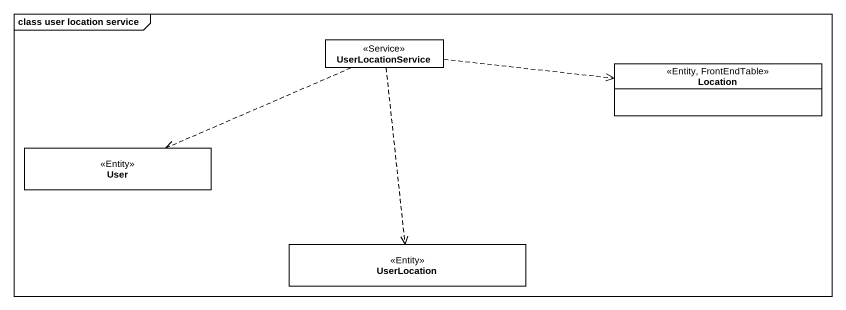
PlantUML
@startuml
mainframe class user location service
hide circle
hide empty members
class UserLocationService <<Service>>
class Location <<Entity, FrontEndTable>>
class User <<Entity>>
class UserLocation <<Entity>>
UserLocationService .right.> Location
UserLocationService .left.> User
UserLocationService ..> UserLocation
@enduml
